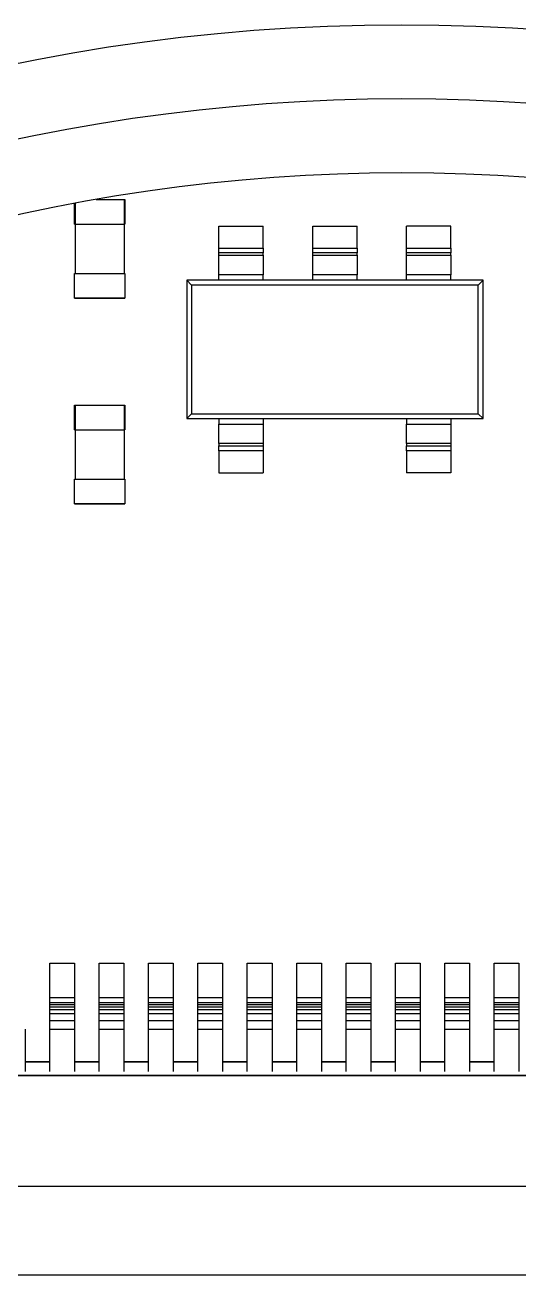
# Model space of a CAD drawing. Extents: x 0 to 11, y 0 to 8.5.
# Drawn here: x 7.7787 to 7.8443, y 3.2797 to 3.446 of the extents above; entities that cross this region are included whole.
import ezdxf

# ---------------------------------------------------------------- set-up
doc = ezdxf.new("R2010")
doc.units = 0
doc.header["$LTSCALE"] = 0.5
doc.header["$MEASUREMENT"] = 0
doc.layers.add('TANGENT_LINES', color=7, linetype='CONTINUOUS')
doc.layers.add('VISIBLE', color=7, linetype='CONTINUOUS')

msp = doc.modelspace()

# ---------------------------------------------------------------- linework, layer by layer
at = {"layer": 'TANGENT_LINES'}
for p, q in [((7.804398381337956, 3.416324580965145), (7.81030389314898, 3.416324580965145)), ((7.81030389314898, 3.415673304038315), (7.804398381337956, 3.415673304038315)), ((7.804398381337956, 3.415382509039308), (7.81030389314898, 3.415382509039308)), ((7.816865572939006, 3.416324580965145), (7.82277108475003, 3.416324580965145)), ((7.82277108475003, 3.415673304038314), (7.816865572939006, 3.415673304038314)), ((7.816865572939006, 3.415382509039307), (7.82277108475003, 3.415382509039307)), ((7.829332764540056, 3.416324580965145), (7.835238276351079, 3.416324580965145)), ((7.835238276351079, 3.415673304038315), (7.829332764540056, 3.415673304038315)), ((7.829332764540056, 3.415382509039308), (7.835238276351079, 3.415382509039308)), ((7.81030389314898, 3.412777401331991), (7.804398381337956, 3.412777401331991)), ((7.82277108475003, 3.412777401331991), (7.816865572939006, 3.412777401331991)), ((7.835238276351079, 3.412777401331991), (7.829332764540056, 3.412777401331991)), ((7.804398381337956, 3.392917823578422), (7.81030389314898, 3.392917823578422)), ((7.829332764540056, 3.392917823578422), (7.835238276351079, 3.392917823578422)), ((7.81030389314898, 3.390312715266627), (7.804398381337956, 3.390312715266627)), ((7.804398381337956, 3.390021919646479), (7.81030389314898, 3.390021919646479)), ((7.81030389314898, 3.38937064256853), (7.804398381337956, 3.38937064256853)), ((7.835238276351079, 3.390312715266627), (7.829332764540056, 3.390312715266627)), ((7.829332764540056, 3.390021919646479), (7.835238276351079, 3.390021919646479)), ((7.835238276351079, 3.38937064256853), (7.829332764540056, 3.38937064256853))]:
    msp.add_line(p, q, dxfattribs=at)
at = {"layer": 'VISIBLE'}
for p, q in [((7.785226261517415, 3.419518540576007), (7.785226261484508, 3.422278067313552)), ((7.785291878282262, 3.422290338931303), (7.785291878393563, 3.412956860786763)), ((7.788110396209065, 3.422799380505412), (7.791919174864118, 3.422799380550832)), ((7.791853558183589, 3.41295686086501), (7.791853558067783, 3.422668146948513)), ((7.791919174864118, 3.422799380550832), (7.791919174903242, 3.419518540655819)), ((7.785226261517415, 3.419518540002366), (7.785226261517415, 3.419518540576007)), ((7.785226261517415, 3.419518540576007), (7.791919174903242, 3.419518540655819)), ((7.785226261517415, 3.419518540002366), (7.785291878315316, 3.419518540003149)), ((7.791853558105342, 3.419518540081397), (7.791919174903242, 3.419518540082179)), ((7.791919174903242, 3.419518540655819), (7.791919174903242, 3.419518540082179)), ((7.804398381337956, 3.416324580965145), (7.804398381337956, 3.419251811241903)), ((7.804398381337956, 3.419251811241903), (7.81030389314898, 3.419251811241903)), ((7.81030389314898, 3.416324580965145), (7.81030389314898, 3.419251811241903)), ((7.816865572939006, 3.419251811241903), (7.82277108475003, 3.419251811241903)), ((7.816865572939006, 3.416324580965145), (7.816865572939006, 3.419251811241903)), ((7.82277108475003, 3.416324580965145), (7.82277108475003, 3.419251811241903)), ((7.835238276351079, 3.419251811241903), (7.829332764540056, 3.419251811241903)), ((7.829332764540056, 3.416324580965145), (7.829332764540056, 3.419251811241903)), ((7.835238276351079, 3.416324580965145), (7.835238276351079, 3.419251811241903)), ((7.804398381337956, 3.415673304038315), (7.804398381337956, 3.416324580965145)), ((7.804398381337956, 3.415382509039308), (7.804398381337956, 3.415673304038315)), ((7.804398381337956, 3.412777401331991), (7.804398381337956, 3.41538250903931)), ((7.81030389314898, 3.416324580965145), (7.81030389314898, 3.415673304038315)), ((7.81030389314898, 3.415382509039308), (7.81030389314898, 3.415673304038315)), ((7.81030389314898, 3.41538250903931), (7.81030389314898, 3.412777401331991)), ((7.816865572939006, 3.415673304038315), (7.816865572939006, 3.416324580965145)), ((7.816865572939006, 3.415382509039307), (7.816865572939006, 3.415673304038314)), ((7.816865572939006, 3.412777401331991), (7.816865572939006, 3.41538250903931)), ((7.82277108475003, 3.416324580965145), (7.82277108475003, 3.415673304038315)), ((7.82277108475003, 3.415382509039307), (7.82277108475003, 3.415673304038314)), ((7.82277108475003, 3.41538250903931), (7.82277108475003, 3.412777401331991)), ((7.829332764540056, 3.415673304038315), (7.829332764540056, 3.416324580965145)), ((7.829332764540056, 3.415382509039308), (7.829332764540056, 3.415673304038315)), ((7.829332764540056, 3.412777401331991), (7.829332764540056, 3.41538250903931)), ((7.835238276351079, 3.416324580965145), (7.835238276351079, 3.415673304038315)), ((7.835238276351079, 3.415382509039308), (7.835238276351079, 3.415673304038315)), ((7.835238276351079, 3.41538250903931), (7.835238276351079, 3.412777401331991)), ((7.785226261634786, 3.409676020890967), (7.785226261595662, 3.412956860785981)), ((7.785226261595662, 3.412956860785981), (7.791919174981489, 3.412956860865793)), ((7.791919174981489, 3.412956860865793), (7.791919175020613, 3.409676020970779)), ((7.804398381337956, 3.412033964161243), (7.800133289474439, 3.412033964161243)), ((7.800133289474439, 3.412033964161243), (7.800133289474439, 3.39366126074917)), ((7.800764769329287, 3.411402485252902), (7.800133289474441, 3.412033964161241)), ((7.804398381337956, 3.412033964161243), (7.804398381337956, 3.412777401331991)), ((7.81030389314898, 3.412033964161243), (7.804398381337956, 3.412033964161243)), ((7.81030389314898, 3.412033964161243), (7.81030389314898, 3.412777401331991)), ((7.816865572939006, 3.412033964161243), (7.81030389314898, 3.412033964161243)), ((7.816865572939006, 3.412033964161243), (7.816865572939006, 3.412777401331991)), ((7.82277108475003, 3.412033964161243), (7.816865572939006, 3.412033964161243)), ((7.82277108475003, 3.412033964161243), (7.82277108475003, 3.412777401331991)), ((7.829332764540056, 3.412033964161243), (7.82277108475003, 3.412033964161243)), ((7.829332764540056, 3.412033964161243), (7.829332764540056, 3.412777401331991)), ((7.835238276351079, 3.412033964161243), (7.829332764540056, 3.412033964161243)), ((7.835238276351079, 3.412033964161243), (7.835238276351079, 3.412777401331991)), ((7.839503368214596, 3.412033964161243), (7.835238276351079, 3.412033964161243)), ((7.838871888359751, 3.411402485252904), (7.839503368214596, 3.412033964161243)), ((7.839503368214596, 3.39366126074917), (7.839503368214596, 3.412033964161243)), ((7.800764769329281, 3.411402485252907), (7.800764769329281, 3.394292741550519)), ((7.838871888359754, 3.411402485252907), (7.800764769329281, 3.411402485252907)), ((7.838871888359754, 3.394292741550519), (7.838871888359754, 3.411402485252907)), ((7.785226261634786, 3.409676020890967), (7.785226261634786, 3.409676020317328)), ((7.791919175020613, 3.409676020970779), (7.785226261634786, 3.409676020890967)), ((7.785226261634786, 3.409676020317328), (7.791919175020613, 3.40967602039714)), ((7.791919175020613, 3.40967602039714), (7.791919175020613, 3.409676020970779)), ((7.785226261478291, 3.395432882460035), (7.791919174864118, 3.395432882539848)), ((7.785226261517415, 3.392152042565022), (7.785226261478291, 3.395432882460035)), ((7.791919174864118, 3.395432882539848), (7.791919174903242, 3.392152042644835)), ((7.785291878277756, 3.395301648859281), (7.785291878393563, 3.385590362775779)), ((7.791853558183589, 3.385590362854026), (7.791853558067783, 3.395301648937529)), ((7.800764769329282, 3.39429274155052), (7.800133289474436, 3.393661260749167)), ((7.800133289474439, 3.39366126074917), (7.804398381337956, 3.39366126074917)), ((7.800764769329281, 3.394292741550519), (7.838871888359754, 3.394292741550519)), ((7.804398381337956, 3.39366126074917), (7.804398381337956, 3.392917823578422)), ((7.804398381337956, 3.39366126074917), (7.81030389314898, 3.39366126074917)), ((7.81030389314898, 3.39366126074917), (7.829332764540056, 3.39366126074917)), ((7.81030389314898, 3.39366126074917), (7.81030389314898, 3.392917823578422)), ((7.829332764540056, 3.39366126074917), (7.829332764540056, 3.392917823578422)), ((7.829332764540056, 3.39366126074917), (7.835238276351079, 3.39366126074917)), ((7.835238276351079, 3.39366126074917), (7.835238276351079, 3.392917823578422)), ((7.835238276351079, 3.39366126074917), (7.839503368214596, 3.39366126074917)), ((7.838871888359751, 3.394292741550522), (7.839503368214596, 3.39366126074917)), ((7.785226261517415, 3.392152042565022), (7.791919174903242, 3.392152042644835)), ((7.785226261517415, 3.392152041991382), (7.785226261517415, 3.392152042565022)), ((7.785226261517415, 3.392152041991382), (7.785291878315316, 3.392152041992165)), ((7.791853558105342, 3.392152042070412), (7.791919174903242, 3.392152042071195)), ((7.791919174903242, 3.392152042644835), (7.791919174903242, 3.392152042071195)), ((7.804398381337956, 3.390312715266625), (7.804398381337956, 3.392917823578422)), ((7.81030389314898, 3.392917823578422), (7.81030389314898, 3.390312715266625)), ((7.829332764540056, 3.390312715266625), (7.829332764540056, 3.392917823578422)), ((7.835238276351079, 3.392917823578422), (7.835238276351079, 3.390312715266625)), ((7.804398381337956, 3.390312715266627), (7.804398381337956, 3.390021919646479)), ((7.804398381337956, 3.38937064256853), (7.804398381337956, 3.39002191964648)), ((7.804398381337956, 3.38937064256853), (7.804398381337956, 3.386443412291772)), ((7.81030389314898, 3.390312715266627), (7.81030389314898, 3.390021919646479)), ((7.81030389314898, 3.39002191964648), (7.81030389314898, 3.38937064256853)), ((7.81030389314898, 3.38937064256853), (7.81030389314898, 3.386443412291772)), ((7.829332764540056, 3.390312715266627), (7.829332764540056, 3.390021919646479)), ((7.829332764540056, 3.38937064256853), (7.829332764540056, 3.39002191964648)), ((7.829332764540056, 3.38937064256853), (7.829332764540056, 3.386443412291772)), ((7.835238276351079, 3.390312715266627), (7.835238276351079, 3.390021919646479)), ((7.835238276351079, 3.39002191964648), (7.835238276351079, 3.38937064256853)), ((7.835238276351079, 3.38937064256853), (7.835238276351079, 3.386443412291772)), ((7.785226261634786, 3.382309522879983), (7.785226261595662, 3.385590362774996)), ((7.785226261595662, 3.385590362774996), (7.791919174981489, 3.385590362854809)), ((7.791919174981489, 3.385590362854809), (7.791919175020613, 3.382309522959795)), ((7.804398381337956, 3.386443412291772), (7.804398381337956, 3.386443412033634)), ((7.804398381337956, 3.386443412291772), (7.81030389314898, 3.386443412291772)), ((7.81030389314898, 3.386443412291772), (7.81030389314898, 3.386443412033634)), ((7.835238276351079, 3.386443412291772), (7.829332764540056, 3.386443412291772)), ((7.829332764540056, 3.386443412291772), (7.829332764540056, 3.386443412033634)), ((7.835238276351079, 3.386443412291772), (7.835238276351079, 3.386443412033634)), ((7.785226261634786, 3.382309522879983), (7.785226261634786, 3.382309522306343)), ((7.791919175020613, 3.382309522959795), (7.785226261634786, 3.382309522879983)), ((7.785226261634786, 3.382309522306343), (7.791919175020613, 3.382309522386155)), ((7.791919175020613, 3.382309522386155), (7.791919175020613, 3.382309522959795)), ((7.781934150359544, 3.321207839932831), (7.785214990254557, 3.321207839971954)), ((7.781934150414076, 3.31663483517159), (7.781934150359544, 3.321207839932831)), ((7.785214990254557, 3.321207839971954), (7.78521499030909, 3.316634835210714)), ((7.788495817080744, 3.316634835249837), (7.78849581702621, 3.321207840011078)), ((7.78849581702621, 3.321207840011078), (7.791776656921224, 3.321207840050202)), ((7.791776656921224, 3.321207840050202), (7.791776656975756, 3.316634835288961)), ((7.79505748374741, 3.316634835328085), (7.795057483692878, 3.321207840089325)), ((7.795057483692878, 3.321207840089325), (7.798338323587891, 3.321207840128449)), ((7.798338323587891, 3.321207840128449), (7.798338323642423, 3.316634835367208)), ((7.801619150359544, 3.321207840167572), (7.804899990254557, 3.321207840206696)), ((7.801619150414076, 3.316634835406331), (7.801619150359544, 3.321207840167572)), ((7.804899990254557, 3.321207840206696), (7.80489999030909, 3.316634835445455)), ((7.808180817080744, 3.316634835484578), (7.80818081702621, 3.321207840245819)), ((7.80818081702621, 3.321207840245819), (7.811461656921224, 3.321207840284943)), ((7.811461656921224, 3.321207840284943), (7.811461656975756, 3.316634835523702)), ((7.814742517080743, 3.316634835562826), (7.814742517026211, 3.321207840324067)), ((7.814742517026211, 3.321207840324067), (7.818023356921224, 3.32120784036319)), ((7.818023356921224, 3.32120784036319), (7.818023356975757, 3.316634835601949)), ((7.82130418374741, 3.316634835641073), (7.821304183692877, 3.321207840402314)), ((7.821304183692877, 3.321207840402314), (7.824585023587891, 3.321207840441438)), ((7.824585023587891, 3.321207840441438), (7.824585023642423, 3.316634835680197)), ((7.827865850359544, 3.321207840480561), (7.831146690254557, 3.321207840519685)), ((7.827865850414077, 3.31663483571932), (7.827865850359544, 3.321207840480561)), ((7.831146690254557, 3.321207840519685), (7.831146690309089, 3.316634835758444)), ((7.834427517080743, 3.316634835797567), (7.834427517026211, 3.321207840558808)), ((7.834427517026211, 3.321207840558808), (7.837708356921223, 3.321207840597932)), ((7.837708356921223, 3.321207840597932), (7.837708356975757, 3.316634835836691)), ((7.84098918374741, 3.316634835875814), (7.840989183692877, 3.321207840637055)), ((7.840989183692877, 3.321207840637055), (7.844270023587891, 3.321207840676179)), ((7.844270023587891, 3.321207840676179), (7.844270023642423, 3.316634835914938)), ((7.781934150422142, 3.31595850665549), (7.781934150414076, 3.31663483517159)), ((7.781934150414076, 3.31663483517159), (7.78521499030909, 3.316634835210714)), ((7.781934150422142, 3.31595850665549), (7.785214990317155, 3.315958506694614)), ((7.781934150425166, 3.315704885723266), (7.781934150422142, 3.31595850665549)), ((7.781934150429034, 3.315380526596944), (7.781934150425166, 3.315704885723266)), ((7.781934150425166, 3.315704885723266), (7.785214990320179, 3.315704885762389)), ((7.78521499030909, 3.316634835210714), (7.785214990317155, 3.315958506694613)), ((7.785214990317155, 3.315958506694614), (7.785214990320179, 3.315704885762389)), ((7.785214990320179, 3.315704885762389), (7.785214990324048, 3.315380526636068)), ((7.788495817088808, 3.315958506733737), (7.788495817080744, 3.316634835249837)), ((7.788495817080744, 3.316634835249837), (7.791776656975756, 3.316634835288961)), ((7.788495817088808, 3.315958506733737), (7.791776656983822, 3.31595850677286)), ((7.788495817091833, 3.315704885801513), (7.788495817088808, 3.315958506733737)), ((7.788495817095701, 3.315380526675191), (7.788495817091833, 3.315704885801513)), ((7.788495817091833, 3.315704885801513), (7.791776656986846, 3.315704885840637)), ((7.791776656975756, 3.316634835288961), (7.791776656983822, 3.31595850677286)), ((7.791776656983822, 3.31595850677286), (7.791776656986846, 3.315704885840637)), ((7.791776656986846, 3.315704885840637), (7.791776656990714, 3.315380526714315)), ((7.795057483755475, 3.315958506811984), (7.79505748374741, 3.316634835328085)), ((7.79505748374741, 3.316634835328085), (7.798338323642423, 3.316634835367208)), ((7.7950574837585, 3.31570488587976), (7.795057483755475, 3.315958506811984)), ((7.795057483755475, 3.315958506811984), (7.798338323650488, 3.315958506851107)), ((7.795057483762368, 3.315380526753438), (7.7950574837585, 3.31570488587976)), ((7.7950574837585, 3.31570488587976), (7.798338323653512, 3.315704885918884)), ((7.798338323642423, 3.316634835367208), (7.798338323650488, 3.315958506851107)), ((7.798338323650488, 3.315958506851107), (7.798338323653512, 3.315704885918884)), ((7.798338323653512, 3.315704885918884), (7.79833832365738, 3.315380526792562)), ((7.801619150422142, 3.315958506890231), (7.801619150414076, 3.316634835406331)), ((7.801619150414076, 3.316634835406331), (7.80489999030909, 3.316634835445455)), ((7.801619150425166, 3.315704885958007), (7.801619150422142, 3.315958506890231)), ((7.801619150422142, 3.315958506890231), (7.804899990317155, 3.315958506929355)), ((7.801619150429034, 3.315380526831686), (7.801619150425166, 3.315704885958007)), ((7.801619150425166, 3.315704885958007), (7.804899990320179, 3.315704885997131)), ((7.80489999030909, 3.316634835445455), (7.804899990317155, 3.315958506929355)), ((7.804899990317155, 3.315958506929355), (7.804899990320179, 3.315704885997131)), ((7.804899990320179, 3.315704885997131), (7.804899990324047, 3.315380526870809)), ((7.808180817080744, 3.316634835484578), (7.811461656975756, 3.316634835523702)), ((7.808180817088808, 3.315958506968478), (7.808180817080744, 3.316634835484578)), ((7.808180817091833, 3.315704886036254), (7.808180817088808, 3.315958506968478)), ((7.808180817088808, 3.315958506968478), (7.811461656983822, 3.315958507007602)), ((7.808180817095701, 3.315380526909933), (7.808180817091833, 3.315704886036254)), ((7.808180817091833, 3.315704886036254), (7.811461656986846, 3.315704886075378)), ((7.811461656975756, 3.316634835523702), (7.811461656983822, 3.315958507007601)), ((7.811461656983822, 3.315958507007602), (7.811461656986846, 3.315704886075378)), ((7.811461656986846, 3.315704886075378), (7.811461656990714, 3.315380526949056)), ((7.814742517088808, 3.315958507046726), (7.814742517080743, 3.316634835562826)), ((7.814742517080743, 3.316634835562826), (7.818023356975757, 3.316634835601949)), ((7.814742517091833, 3.315704886114502), (7.814742517088808, 3.315958507046726)), ((7.814742517088808, 3.315958507046726), (7.818023356983821, 3.315958507085849)), ((7.8147425170957, 3.31538052698818), (7.814742517091833, 3.315704886114502)), ((7.814742517091833, 3.315704886114502), (7.818023356986846, 3.315704886153625)), ((7.818023356975757, 3.316634835601949), (7.818023356983821, 3.315958507085849)), ((7.818023356983821, 3.315958507085849), (7.818023356986846, 3.315704886153625)), ((7.818023356986846, 3.315704886153625), (7.818023356990714, 3.315380527027304)), ((7.821304183755475, 3.315958507124973), (7.82130418374741, 3.316634835641073)), ((7.82130418374741, 3.316634835641073), (7.824585023642423, 3.316634835680197)), ((7.8213041837585, 3.315704886192749), (7.821304183755475, 3.315958507124973)), ((7.821304183755475, 3.315958507124973), (7.824585023650489, 3.315958507164096)), ((7.821304183762368, 3.315380527066427), (7.8213041837585, 3.315704886192749)), ((7.8213041837585, 3.315704886192749), (7.824585023653513, 3.315704886231873)), ((7.824585023642423, 3.316634835680197), (7.824585023650489, 3.315958507164096)), ((7.824585023650489, 3.315958507164096), (7.824585023653513, 3.315704886231873)), ((7.824585023653513, 3.315704886231873), (7.824585023657381, 3.315380527105551)), ((7.827865850414077, 3.31663483571932), (7.831146690309089, 3.316634835758444)), ((7.827865850422142, 3.31595850720322), (7.827865850414077, 3.31663483571932)), ((7.827865850425166, 3.315704886270996), (7.827865850422142, 3.31595850720322)), ((7.827865850422142, 3.31595850720322), (7.831146690317155, 3.315958507242343)), ((7.827865850429034, 3.315380527144674), (7.827865850425166, 3.315704886270996)), ((7.827865850425166, 3.315704886270996), (7.831146690320179, 3.31570488631012)), ((7.831146690309089, 3.316634835758444), (7.831146690317155, 3.315958507242343)), ((7.831146690317155, 3.315958507242343), (7.831146690320179, 3.31570488631012)), ((7.831146690320179, 3.31570488631012), (7.831146690324047, 3.315380527183798)), ((7.834427517080743, 3.316634835797567), (7.837708356975757, 3.316634835836691)), ((7.834427517088808, 3.315958507281467), (7.834427517080743, 3.316634835797567)), ((7.834427517091832, 3.315704886349243), (7.834427517088808, 3.315958507281467)), ((7.834427517088808, 3.315958507281467), (7.837708356983821, 3.315958507320591)), ((7.8344275170957, 3.315380527222921), (7.834427517091832, 3.315704886349243)), ((7.834427517091832, 3.315704886349243), (7.837708356986846, 3.315704886388366)), ((7.837708356975757, 3.316634835836691), (7.837708356983821, 3.31595850732059)), ((7.837708356983821, 3.315958507320591), (7.837708356986846, 3.315704886388366)), ((7.837708356986846, 3.315704886388366), (7.837708356990714, 3.315380527262045)), ((7.84098918374741, 3.316634835875814), (7.844270023642423, 3.316634835914938)), ((7.840989183755475, 3.315958507359714), (7.84098918374741, 3.316634835875814)), ((7.8409891837585, 3.31570488642749), (7.840989183755475, 3.315958507359714)), ((7.840989183755475, 3.315958507359714), (7.844270023650488, 3.315958507398838)), ((7.840989183762368, 3.315380527301168), (7.8409891837585, 3.31570488642749)), ((7.8409891837585, 3.31570488642749), (7.844270023653513, 3.315704886466614)), ((7.844270023642423, 3.316634835914938), (7.844270023650488, 3.315958507398837)), ((7.844270023650488, 3.315958507398838), (7.844270023653513, 3.315704886466614)), ((7.844270023653513, 3.315704886466614), (7.844270023657381, 3.315380527340292)), ((7.781934150433097, 3.315039840608353), (7.781934150429034, 3.315380526596944)), ((7.781934150429034, 3.315380526596944), (7.785214990324048, 3.315380526636068)), ((7.781934150433097, 3.315039840608353), (7.78521499032811, 3.315039840647477)), ((7.781934150439357, 3.314514907332383), (7.781934150433097, 3.315039840608353)), ((7.781934150450311, 3.313596274056414), (7.781934150439357, 3.314514907332384)), ((7.781934150439357, 3.314514907332384), (7.78521499033437, 3.314514907371507)), ((7.785214990324048, 3.315380526636068), (7.78521499032811, 3.315039840647477)), ((7.78521499032811, 3.315039840647477), (7.78521499033437, 3.314514907371507)), ((7.78521499033437, 3.314514907371507), (7.785214990345324, 3.313596274095538)), ((7.788495817099763, 3.3150398406866), (7.788495817095701, 3.315380526675191)), ((7.788495817095701, 3.315380526675191), (7.791776656990714, 3.315380526714315)), ((7.788495817106023, 3.314514907410631), (7.788495817099763, 3.3150398406866)), ((7.788495817099763, 3.3150398406866), (7.791776656994776, 3.315039840725723)), ((7.788495817106023, 3.314514907410631), (7.791776657001036, 3.314514907449754)), ((7.788495817116978, 3.313596274134661), (7.788495817106023, 3.314514907410631)), ((7.791776656990714, 3.315380526714315), (7.791776656994776, 3.315039840725724)), ((7.791776656994776, 3.315039840725724), (7.791776657001036, 3.314514907449754)), ((7.791776657001036, 3.314514907449754), (7.791776657011991, 3.313596274173785)), ((7.795057483766429, 3.315039840764847), (7.795057483762368, 3.315380526753438)), ((7.795057483762368, 3.315380526753438), (7.79833832365738, 3.315380526792562)), ((7.795057483766429, 3.315039840764847), (7.798338323661443, 3.315039840803971)), ((7.795057483772689, 3.314514907488878), (7.795057483766429, 3.315039840764847)), ((7.795057483772689, 3.314514907488878), (7.798338323667703, 3.314514907528002)), ((7.795057483783644, 3.313596274212908), (7.795057483772689, 3.314514907488878)), ((7.79833832365738, 3.315380526792562), (7.798338323661443, 3.315039840803971)), ((7.798338323661443, 3.315039840803971), (7.798338323667703, 3.314514907528002)), ((7.798338323667703, 3.314514907528002), (7.798338323678657, 3.313596274252032)), ((7.801619150429034, 3.315380526831686), (7.804899990324047, 3.315380526870809)), ((7.801619150433097, 3.315039840843094), (7.801619150429034, 3.315380526831686)), ((7.801619150439357, 3.314514907567125), (7.801619150433097, 3.315039840843094)), ((7.801619150433097, 3.315039840843094), (7.80489999032811, 3.315039840882218)), ((7.801619150450311, 3.313596274291155), (7.801619150439357, 3.314514907567125)), ((7.801619150439357, 3.314514907567125), (7.80489999033437, 3.314514907606249)), ((7.804899990324047, 3.315380526870809), (7.80489999032811, 3.315039840882218)), ((7.80489999032811, 3.315039840882218), (7.80489999033437, 3.314514907606249)), ((7.80489999033437, 3.314514907606248), (7.804899990345324, 3.313596274330279)), ((7.808180817099763, 3.315039840921342), (7.808180817095701, 3.315380526909933)), ((7.808180817095701, 3.315380526909933), (7.811461656990714, 3.315380526949056)), ((7.808180817106023, 3.314514907645372), (7.808180817099763, 3.315039840921341)), ((7.808180817099763, 3.315039840921341), (7.811461656994776, 3.315039840960465)), ((7.808180817116978, 3.313596274369402), (7.808180817106023, 3.314514907645372)), ((7.808180817106023, 3.314514907645372), (7.811461657001036, 3.314514907684496)), ((7.811461656990714, 3.315380526949056), (7.811461656994776, 3.315039840960465)), ((7.811461656994776, 3.315039840960465), (7.811461657001036, 3.314514907684496)), ((7.811461657001036, 3.314514907684496), (7.811461657011991, 3.313596274408526)), ((7.814742517099763, 3.315039840999589), (7.8147425170957, 3.31538052698818)), ((7.8147425170957, 3.31538052698818), (7.818023356990714, 3.315380527027304)), ((7.814742517106023, 3.314514907723619), (7.814742517099763, 3.315039840999589)), ((7.814742517099763, 3.315039840999589), (7.818023356994776, 3.315039841038712)), ((7.814742517116978, 3.31359627444765), (7.814742517106023, 3.31451490772362)), ((7.814742517106023, 3.31451490772362), (7.818023357001036, 3.314514907762743)), ((7.818023356990714, 3.315380527027304), (7.818023356994776, 3.315039841038713)), ((7.818023356994776, 3.315039841038713), (7.818023357001036, 3.314514907762743)), ((7.818023357001036, 3.314514907762743), (7.818023357011991, 3.313596274486773)), ((7.82130418376643, 3.315039841077836), (7.821304183762368, 3.315380527066427)), ((7.821304183762368, 3.315380527066427), (7.824585023657381, 3.315380527105551)), ((7.82130418377269, 3.314514907801867), (7.82130418376643, 3.315039841077836)), ((7.82130418376643, 3.315039841077836), (7.824585023661443, 3.315039841116959)), ((7.82130418377269, 3.314514907801867), (7.824585023667703, 3.31451490784099)), ((7.821304183783644, 3.313596274525897), (7.82130418377269, 3.314514907801867)), ((7.824585023657381, 3.315380527105551), (7.824585023661443, 3.31503984111696)), ((7.824585023661443, 3.31503984111696), (7.824585023667703, 3.31451490784099)), ((7.824585023667703, 3.31451490784099), (7.824585023678657, 3.31359627456502)), ((7.827865850433096, 3.315039841156083), (7.827865850429034, 3.315380527144674)), ((7.827865850429034, 3.315380527144674), (7.831146690324047, 3.315380527183798)), ((7.827865850433096, 3.315039841156083), (7.83114669032811, 3.315039841195206)), ((7.827865850439356, 3.314514907880114), (7.827865850433096, 3.315039841156083)), ((7.827865850450311, 3.313596274604144), (7.827865850439356, 3.314514907880114)), ((7.827865850439356, 3.314514907880114), (7.83114669033437, 3.314514907919238)), ((7.831146690324047, 3.315380527183798), (7.83114669032811, 3.315039841195207)), ((7.83114669032811, 3.315039841195207), (7.83114669033437, 3.314514907919238)), ((7.83114669033437, 3.314514907919238), (7.831146690345324, 3.313596274643268)), ((7.834427517099763, 3.31503984123433), (7.8344275170957, 3.315380527222921)), ((7.8344275170957, 3.315380527222921), (7.837708356990714, 3.315380527262045)), ((7.834427517099763, 3.31503984123433), (7.837708356994776, 3.315039841273454)), ((7.834427517106023, 3.314514907958361), (7.834427517099763, 3.31503984123433)), ((7.834427517116977, 3.313596274682391), (7.834427517106023, 3.314514907958361)), ((7.834427517106023, 3.314514907958361), (7.837708357001036, 3.314514907997485)), ((7.837708356990714, 3.315380527262045), (7.837708356994776, 3.315039841273454)), ((7.837708356994776, 3.315039841273454), (7.837708357001036, 3.314514907997485)), ((7.837708357001036, 3.314514907997484), (7.837708357011991, 3.313596274721515)), ((7.84098918376643, 3.315039841312577), (7.840989183762368, 3.315380527301168)), ((7.840989183762368, 3.315380527301168), (7.844270023657381, 3.315380527340292)), ((7.84098918377269, 3.314514908036608), (7.84098918376643, 3.315039841312577)), ((7.84098918376643, 3.315039841312577), (7.844270023661443, 3.315039841351701)), ((7.840989183783645, 3.313596274760638), (7.84098918377269, 3.314514908036608)), ((7.84098918377269, 3.314514908036608), (7.844270023667703, 3.314514908075732)), ((7.844270023657381, 3.315380527340292), (7.844270023661443, 3.315039841351701)), ((7.844270023661443, 3.315039841351701), (7.844270023667702, 3.314514908075732)), ((7.844270023667703, 3.314514908075731), (7.844270023678657, 3.313596274799762)), ((7.778653257026075, 3.312415174028763), (7.778653257093367, 3.30677214069543)), ((7.781934150464395, 3.312415174067887), (7.781934150450311, 3.313596274056414)), ((7.781934150450311, 3.313596274056414), (7.785214990345324, 3.313596274095538)), ((7.781934150464395, 3.312415174067887), (7.785214990359409, 3.312415174107011)), ((7.781934150531688, 3.306772140734553), (7.781934150464395, 3.312415174067887)), ((7.785214990345324, 3.313596274095538), (7.785214990359409, 3.312415174107011)), ((7.785214990359409, 3.312415174107011), (7.785214990426701, 3.306772140773677)), ((7.788495817131063, 3.312415174146134), (7.788495817116978, 3.313596274134661)), ((7.788495817116978, 3.313596274134661), (7.791776657011991, 3.313596274173785)), ((7.788495817131063, 3.312415174146134), (7.791776657026075, 3.312415174185258)), ((7.788495817198354, 3.306772140812801), (7.788495817131063, 3.312415174146134)), ((7.791776657011991, 3.313596274173785), (7.791776657026075, 3.312415174185258)), ((7.791776657026075, 3.312415174185258), (7.791776657093368, 3.306772140851924)), ((7.795057483797729, 3.312415174224381), (7.795057483783644, 3.313596274212908)), ((7.795057483783644, 3.313596274212908), (7.798338323678657, 3.313596274252032)), ((7.795057483797729, 3.312415174224381), (7.798338323692742, 3.312415174263505)), ((7.795057483865021, 3.306772140891048), (7.795057483797729, 3.312415174224381)), ((7.798338323678657, 3.313596274252032), (7.798338323692742, 3.312415174263505)), ((7.798338323692742, 3.312415174263505), (7.798338323760034, 3.306772140930172)), ((7.801619150464395, 3.312415174302628), (7.801619150450311, 3.313596274291155)), ((7.801619150450311, 3.313596274291155), (7.804899990345324, 3.313596274330279)), ((7.801619150464395, 3.312415174302628), (7.804899990359409, 3.312415174341752)), ((7.801619150531688, 3.306772140969295), (7.801619150464395, 3.312415174302628)), ((7.804899990345324, 3.313596274330279), (7.804899990359409, 3.312415174341752)), ((7.804899990359409, 3.312415174341752), (7.804899990426701, 3.306772141008419)), ((7.808180817131062, 3.312415174380876), (7.808180817116978, 3.313596274369402)), ((7.808180817116978, 3.313596274369402), (7.811461657011991, 3.313596274408526)), ((7.808180817131062, 3.312415174380876), (7.811461657026076, 3.312415174419999)), ((7.808180817198354, 3.306772141047542), (7.808180817131062, 3.312415174380876)), ((7.811461657011991, 3.313596274408526), (7.811461657026076, 3.312415174419999)), ((7.811461657026076, 3.312415174419999), (7.811461657093368, 3.306772141086666)), ((7.814742517131062, 3.312415174459123), (7.814742517116978, 3.31359627444765)), ((7.814742517116978, 3.31359627444765), (7.818023357011991, 3.313596274486774)), ((7.814742517131062, 3.312415174459123), (7.818023357026076, 3.312415174498247)), ((7.814742517198354, 3.30677214112579), (7.814742517131062, 3.312415174459123)), ((7.818023357011991, 3.313596274486774), (7.818023357026076, 3.312415174498247)), ((7.818023357026076, 3.312415174498247), (7.818023357093367, 3.306772141164913)), ((7.821304183797729, 3.31241517453737), (7.821304183783644, 3.313596274525897)), ((7.821304183783644, 3.313596274525897), (7.824585023678657, 3.31359627456502)), ((7.821304183865021, 3.306772141204037), (7.821304183797729, 3.31241517453737)), ((7.821304183797729, 3.31241517453737), (7.824585023692742, 3.312415174576493)), ((7.824585023678657, 3.31359627456502), (7.824585023692742, 3.312415174576493)), ((7.824585023692742, 3.312415174576493), (7.824585023760035, 3.30677214124316)), ((7.827865850464396, 3.312415174615617), (7.827865850450311, 3.313596274604144)), ((7.827865850450311, 3.313596274604144), (7.831146690345324, 3.313596274643268)), ((7.827865850464396, 3.312415174615617), (7.831146690359408, 3.312415174654741)), ((7.827865850531688, 3.306772141282284), (7.827865850464396, 3.312415174615617)), ((7.831146690345324, 3.313596274643268), (7.831146690359408, 3.312415174654741)), ((7.831146690359408, 3.312415174654741), (7.831146690426701, 3.306772141321407)), ((7.834427517131062, 3.312415174693864), (7.834427517116977, 3.313596274682391)), ((7.834427517116977, 3.313596274682391), (7.837708357011991, 3.313596274721515)), ((7.834427517131062, 3.312415174693864), (7.837708357026075, 3.312415174732988)), ((7.834427517198354, 3.306772141360531), (7.834427517131062, 3.312415174693864)), ((7.837708357011991, 3.313596274721515), (7.837708357026075, 3.312415174732988)), ((7.837708357026075, 3.312415174732988), (7.837708357093367, 3.306772141399654)), ((7.840989183797729, 3.312415174772111), (7.840989183783645, 3.313596274760638)), ((7.840989183783645, 3.313596274760638), (7.844270023678657, 3.313596274799762)), ((7.840989183797729, 3.312415174772111), (7.844270023692742, 3.312415174811235)), ((7.840989183865021, 3.306772141438778), (7.840989183797729, 3.312415174772111)), ((7.844270023678657, 3.313596274799762), (7.844270023692742, 3.312415174811235)), ((7.844270023692742, 3.312415174811235), (7.844270023760035, 3.306772141477901)), ((7.778653257077718, 3.308084485647131), (7.781934150516038, 3.308084485686255)), ((7.781934150516038, 3.308084485685751), (7.778653257077718, 3.308084485646627)), ((7.785214990411052, 3.308084485725378), (7.788495817182705, 3.308084485764502)), ((7.788495817182705, 3.308084485763998), (7.785214990411052, 3.308084485724875)), ((7.791776657077718, 3.308084485803625), (7.795057483849372, 3.308084485842749)), ((7.795057483849372, 3.308084485842245), (7.791776657077718, 3.308084485803122)), ((7.798338323744384, 3.308084485881873), (7.801619150516038, 3.308084485920996)), ((7.801619150516038, 3.308084485920492), (7.798338323744384, 3.308084485881369)), ((7.804899990411052, 3.30808448596012), (7.808180817182705, 3.308084485999243)), ((7.808180817182705, 3.308084485998739), (7.804899990411052, 3.308084485959616)), ((7.811461657077718, 3.308084486038366), (7.814742517182705, 3.30808448607749)), ((7.814742517182705, 3.308084486076987), (7.811461657077718, 3.308084486037863)), ((7.818023357077718, 3.308084486116614), (7.821304183849372, 3.308084486155737)), ((7.821304183849372, 3.308084486155234), (7.818023357077718, 3.308084486116111)), ((7.824585023744385, 3.308084486194861), (7.827865850516038, 3.308084486233985)), ((7.827865850516038, 3.308084486233481), (7.824585023744385, 3.308084486194358)), ((7.831146690411051, 3.308084486273108), (7.834427517182705, 3.308084486312232)), ((7.834427517182705, 3.308084486311728), (7.831146690411051, 3.308084486272604)), ((7.837708357077718, 3.308084486351356), (7.840989183849372, 3.308084486390479)), ((7.840989183849372, 3.308084486389975), (7.837708357077718, 3.308084486350852)), ((7.919532490432792, 3.306261408108107), (7.739479990432791, 3.306261405961002)), ((7.739479990432961, 3.306247241097586), (7.91953249043296, 3.306247243244691)), ((7.625271925567823, 3.291533056947584), (8.032929515159637, 3.291531586650071)), ((7.764754586032533, 3.279721530253807), (7.89336355251492, 3.279721066400199))]:
    msp.add_line(p, q, dxfattribs=at)
for radius, start, end in [(0.2559055118110237, 21.33238132584903, 158.6672461663103), (0.2460629921259843, 24.34692722981909, 155.6526969912577), (0.236220472440945, 25.43191346927935, 154.5676916399352)]:
    msp.add_arc((7.828683999058637, 3.190089487393778), radius, start, end, dxfattribs=at)

doc.saveas('drawing.dxf')
